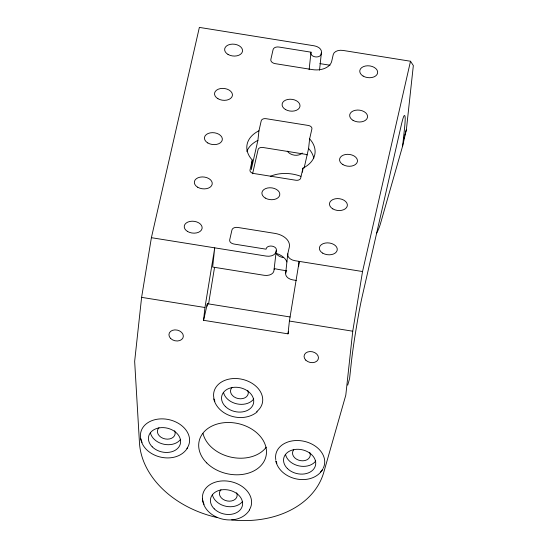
<?xml version="1.0" encoding="UTF-8"?>
<svg xmlns="http://www.w3.org/2000/svg" width="548" height="548" viewBox="0 0 548 548"><rect width="100%" height="100%" fill="white"/><g stroke="black" fill="none" stroke-linecap="round" stroke-linejoin="round"><path stroke-width="0.82" d="M319.505 70.226L321.409 52.697A8.569 5.651 6.2 0 0 314.223 45.813L199.369 27.4L151.399 237.688L141.61 297.359L134.657 361.344L139.466 442.832A94.242 70.596 12.8 0 0 217.481 517.613M288.584 331.355L288.015 333.848L203.561 320.306L204.952 307.51L214.741 247.847L212.651 267.04L264.17 275.302A8.569 5.651 6.2 0 0 273.877 271.123L276.343 250.265A5.138 3.391 6.2 0 0 272.034 246.127A5.138 3.391 6.2 0 0 266.212 248.641L266.081 249.189L233.989 244.045A5.138 3.391 6.2 0 1 229.681 239.914L231.955 229.954A5.138 3.391 6.2 0 1 237.777 227.447L274.938 233.4A17.132 11.309 6.2 0 1 289.303 247.175L287.789 253.82L285.7 273.014A8.569 5.651 6.2 0 0 292.885 279.905L296.263 280.446M207.076 306.222L207.35 303.708L290.111 316.97M252.272 160.05L251.231 169.647L257.909 140.363L258.957 130.767L261.232 120.779A4.281 2.829 6.2 0 1 266.088 118.69L308.312 125.458A4.281 2.829 6.2 0 1 311.908 128.903L309.627 138.891A34.271 22.619 6.2 0 1 302.948 168.174L300.667 178.155A4.281 2.829 6.2 0 1 295.817 180.244L253.587 173.476A4.281 2.829 6.2 0 1 249.998 170.031L252.272 160.05A34.271 22.619 6.2 0 1 258.957 130.767M309.12 69.712L311.024 52.183L278.932 47.039A5.138 3.391 6.2 0 0 273.103 49.546L270.835 59.506A5.138 3.391 6.2 0 0 275.144 63.637L312.305 69.596A17.132 11.309 6.2 0 0 331.718 61.239L333.232 54.595A8.569 5.651 6.2 0 1 342.938 50.416L410.507 61.246L413.343 65.568L406.39 129.561L402.602 146.158L380.559 223.344A94.242 70.596 12.8 0 1 376.668 233.167M302.517 172.168L302.948 168.174M288.015 333.848L289.406 321.046L299.194 261.382L298.653 266.39M304.133 168.01L308.586 148.487L309.627 138.891M410.507 61.246L362.536 271.534L352.748 331.204L345.795 395.19L323.758 472.376A94.242 70.596 12.8 0 1 231.605 519.929M402.602 146.158L404.301 130.527A42.84 2.466 -80.9 0 0 405.191 118.231A68.521 3.952 -80.9 0 0 403.842 116.169A42.84 2.466 -80.9 0 0 401.15 125.718L362.16 296.646A42.84 2.466 -80.9 0 0 358.536 314.771A68.521 3.952 -80.9 0 0 355.59 332.225A42.84 2.466 -80.9 0 0 351.282 362.954L349.583 378.586L347.706 385.155M203.561 320.306L207.35 303.708M252.58 173.785L258.101 149.577A4.281 2.829 6.2 0 1 262.958 147.487L305.188 154.255A4.281 2.829 6.2 0 1 307.216 154.961M311.024 52.183L310.894 52.738A5.138 3.391 6.2 0 0 315.203 56.869A5.138 3.391 6.2 0 0 321.032 54.362L321.409 52.697M276.343 250.265L275.966 251.922A8.569 5.651 6.2 0 1 266.26 256.101L151.399 237.688M285.7 273.014L286.268 270.527M403.575 139.411L404.28 136.952M404.746 135.308L406.39 129.561M187.546 447.956C175.689 466.677 139.617 457.231 140.398 434.454M249.546 509.976C237.695 528.697 201.616 519.251 202.404 496.474M322.669 469.615C311.456 486.809 280.412 480.404 275.692 460.813M257.252 411.829C243.552 423.378 218.179 416.624 213.686 398.793M319.895 63.609L330.026 65.233M362.536 271.534L294.975 260.704A8.569 5.651 6.2 0 1 287.789 253.82M141.61 297.359L204.952 307.51M289.406 321.046L352.748 331.204M322.902 468.807A24.845 18.611 12.8 0 1 320.347 472.164M276.891 463.307A24.845 18.611 12.8 0 1 276.144 461.197M275.802 459.676A24.845 18.611 12.8 0 1 302.695 441.017A24.845 18.611 12.8 0 1 323.279 468.081M213.967 398.471A24.845 18.611 12.8 0 1 244.675 379.963A24.845 18.611 12.8 0 1 256.656 411.644M214.891 401.287A24.845 18.611 12.8 0 1 214.145 399.177M140.528 433.9A24.845 18.611 12.8 0 1 171.771 420.391A24.845 18.611 12.8 0 1 186.875 448.552M142.076 442.346A24.845 18.611 12.8 0 1 140.836 438.832M202.527 495.919A24.845 18.611 12.8 0 1 233.256 482.254A24.845 18.611 12.8 0 1 249.347 509.88M204.082 504.365A24.845 18.611 12.8 0 1 202.472 498.372M266.287 447.168A34.271 25.667 12.8 0 1 231.14 457.19A34.271 25.667 12.8 0 1 203.02 433.447M270.287 176.326A34.271 25.667 12.8 0 1 300.818 176.305M247.751 390.375A8.994 6.74 12.8 0 1 238.291 398.581A8.994 6.74 12.8 0 1 232.092 387.34M302.263 153.022A8.994 6.74 12.8 0 1 287.262 151.125M315.73 460.978A16.276 12.193 12.8 0 1 299.044 465.916A16.276 12.193 12.8 0 1 285.57 454.614M309.75 452.401A8.994 6.74 12.8 0 1 300.681 460.669A8.994 6.74 12.8 0 1 293.68 449.819M253.724 398.958A16.276 12.193 12.8 0 1 237.037 403.897A16.276 12.193 12.8 0 1 223.563 392.594M180.6 439.318A16.276 12.193 12.8 0 1 163.914 444.257A16.276 12.193 12.8 0 1 150.44 432.954M174.627 430.735A8.994 6.74 12.8 0 1 165.167 438.941A8.994 6.74 12.8 0 1 158.968 427.7M242.6 501.338A16.276 12.193 12.8 0 1 225.913 506.277A16.276 12.193 12.8 0 1 212.439 494.974M236.626 492.762A8.994 6.74 12.8 0 1 227.167 500.961A8.994 6.74 12.8 0 1 220.967 489.72M246.826 151.399A34.271 22.619 6.2 0 1 257.909 140.363M308.586 148.487A34.271 22.619 6.2 0 1 313.792 158.262M275.747 253.238A17.132 11.309 6.2 0 1 286.899 261.93M274.26 269.458A5.138 3.391 6.2 0 0 274.281 268.575A94.242 70.596 12.8 0 0 286.734 270.712M283.097 257.533A8.994 6.74 12.8 0 1 276.144 253.505M208.576 304.024A42.84 2.466 -80.9 0 1 209.781 296.406L213.775 272.061A42.84 2.466 -80.9 0 1 214.563 267.356M206.726 462.923A34.271 25.667 12.8 0 0 264.492 460.512A34.271 25.667 12.8 0 0 226.523 422.529A34.271 25.667 12.8 0 0 206.726 462.923M305.777 360.139A7.282 5.453 12.8 0 0 318.046 359.625A7.282 5.453 12.8 0 0 309.983 351.549A7.282 5.453 12.8 0 0 305.777 360.139M170.647 338.472A7.282 5.453 12.8 0 0 182.922 337.958A7.282 5.453 12.8 0 0 174.853 329.889A7.282 5.453 12.8 0 0 170.647 338.472M287.358 468.478A16.276 12.193 12.8 0 0 314.799 467.328A16.276 12.193 12.8 0 0 296.763 449.292A16.276 12.193 12.8 0 0 287.358 468.478M225.358 406.458A16.276 12.193 12.8 0 0 252.792 405.308A16.276 12.193 12.8 0 0 234.763 387.265A16.276 12.193 12.8 0 0 225.358 406.458M152.234 446.819A16.276 12.193 12.8 0 0 179.669 445.668A16.276 12.193 12.8 0 0 161.633 427.625A16.276 12.193 12.8 0 0 152.234 446.819M214.234 508.839A16.276 12.193 12.8 0 0 241.675 507.688A16.276 12.193 12.8 0 0 223.639 489.652A16.276 12.193 12.8 0 0 214.234 508.839M342.932 164.619A8.994 5.939 6.2 0 0 357.385 161.722A8.994 5.939 6.2 0 0 345.226 154.557A8.994 5.939 6.2 0 0 342.932 164.619M265.273 198.061A8.994 5.939 6.2 0 0 279.72 195.163A8.994 5.939 6.2 0 0 267.568 187.998A8.994 5.939 6.2 0 0 265.273 198.061M207.808 142.959A8.994 5.939 6.2 0 0 222.255 140.062A8.994 5.939 6.2 0 0 210.103 132.897A8.994 5.939 6.2 0 0 207.808 142.959M285.467 109.518A8.994 5.939 6.2 0 0 299.92 106.62A8.994 5.939 6.2 0 0 287.762 99.455A8.994 5.939 6.2 0 0 285.467 109.518M353.035 120.348A8.994 5.939 6.2 0 0 367.482 117.45A8.994 5.939 6.2 0 0 355.33 110.285A8.994 5.939 6.2 0 0 353.035 120.348M217.905 98.688A8.994 5.939 6.2 0 0 232.352 95.79A8.994 5.939 6.2 0 0 220.2 88.625A8.994 5.939 6.2 0 0 217.905 98.688M197.705 187.231A8.994 5.939 6.2 0 0 212.158 184.334A8.994 5.939 6.2 0 0 199.999 177.168A8.994 5.939 6.2 0 0 197.705 187.231M332.835 208.891A8.994 5.939 6.2 0 0 347.281 205.993A8.994 5.939 6.2 0 0 335.129 198.828A8.994 5.939 6.2 0 0 332.835 208.891M322.738 253.162A8.994 5.939 6.2 0 0 337.184 250.265A8.994 5.939 6.2 0 0 325.033 243.1A8.994 5.939 6.2 0 0 322.738 253.162M187.608 231.503A8.994 5.939 6.2 0 0 202.054 228.605A8.994 5.939 6.2 0 0 189.903 221.44A8.994 5.939 6.2 0 0 187.608 231.503M228.002 54.416A8.994 5.939 6.2 0 0 242.456 51.519A8.994 5.939 6.2 0 0 230.297 44.354A8.994 5.939 6.2 0 0 228.002 54.416M363.132 76.076A8.994 5.939 6.2 0 0 377.579 73.179A8.994 5.939 6.2 0 0 365.427 66.013A8.994 5.939 6.2 0 0 363.132 76.076"/></g></svg>
